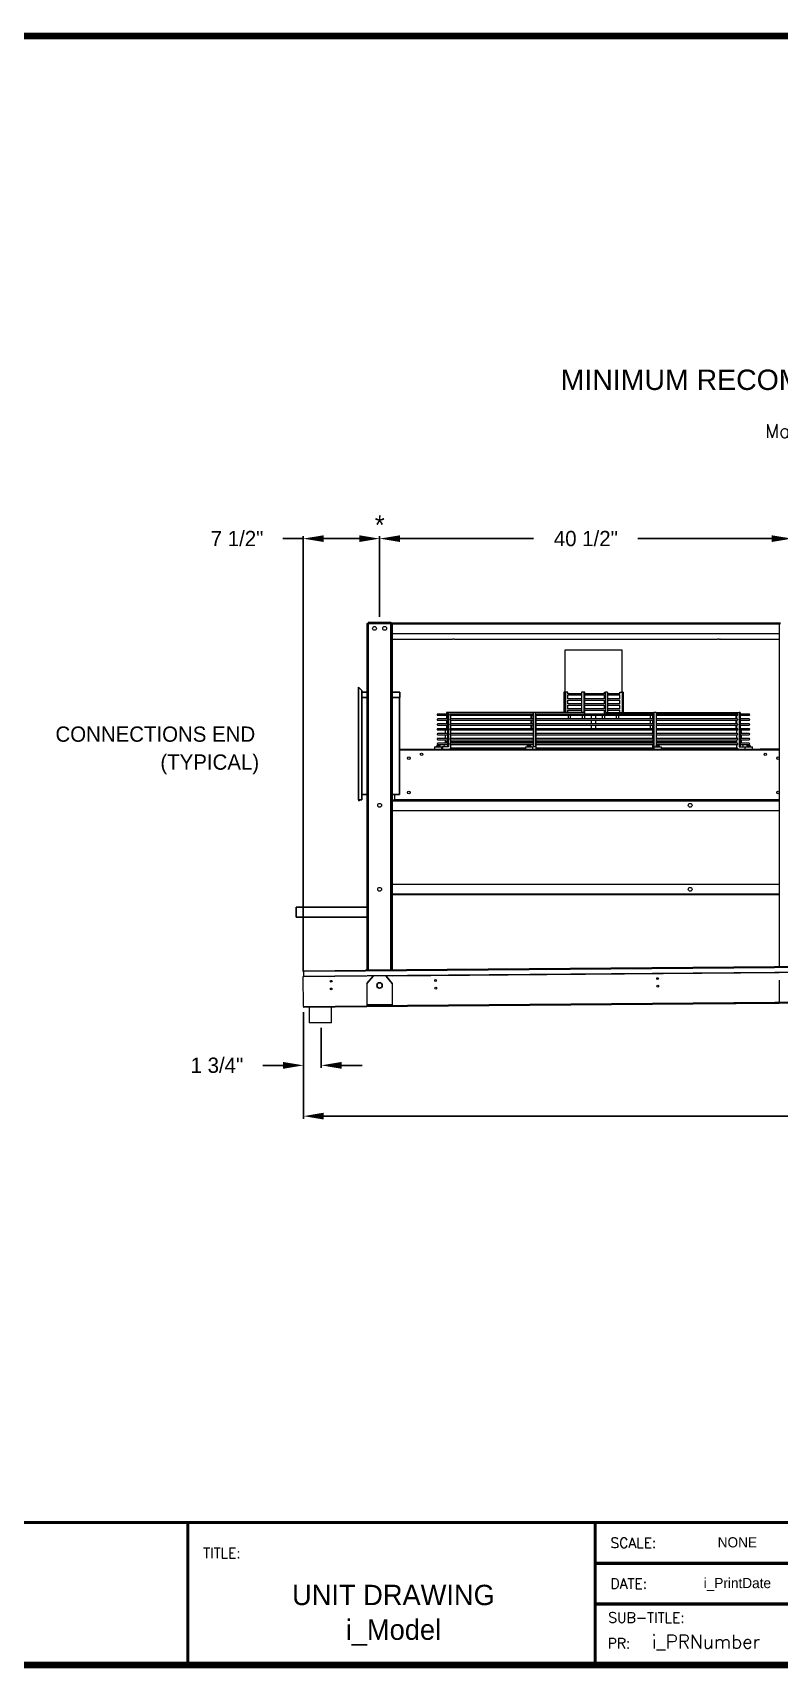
# Model space of a CAD drawing. Extents: x 6 to 271, y -23 to 146.
# Drawn here: x 99.8 to 173.1, y -18.6 to 142.1 of the extents above; entities that cross this region are included whole.
import ezdxf
from ezdxf.enums import TextEntityAlignment as Align

# ---------------------------------------------------------------- set-up
doc = ezdxf.new("R2010")
doc.units = 0
doc.header["$MEASUREMENT"] = 0
doc.layers.get('0').update_dxf_attribs({"linetype": 'CONTINUOUS'})
doc.layers.get('Defpoints').update_dxf_attribs({"linetype": 'CONTINUOUS'})
doc.styles.add('dimentions', font='ARIAL.TTF')
doc.styles.add('SIMPLEX', font='SIMPLEX')
doc.dimstyles.get("Standard").update_dxf_attribs({"dimtxt": 1.5, "dimasz": 2, "dimexe": 0.25, "dimexo": 0.5, "dimgap": 0.75, "dimtad": 0, "dimtih": 1, "dimtoh": 1, "dimdec": 4, "dimzin": 0, "dimdsep": 46, "dimlunit": 5, "dimtxsty": 'STANDARD', "dimcen": 0.125, "dimclrd": 1, "dimclre": 1, "dimclrt": 1, "dimadec": 0, "dimazin": 0, "dimtfac": 1, "dimtdec": 4, "dimtofl": 0, "dimtmove": 0, "dimatfit": 3, "dimfxl": 1, "dimfrac": 2, "dimtolj": 1, "dimtzin": 0, "dimarcsym": 0})

# ---------------------------------------------------------------- blocks, each defined once
blk = doc.blocks.new('*D31')
at = {"color": 7, "lineweight": -2}
for p, q in [((261.36, 46.99), (261.36, 35.41)), ((126.36, 45.88), (126.36, 35.41)), ((128.36, 35.66), (190.86, 35.66)), ((259.36, 35.66), (196.86, 35.66))]:
    blk.add_line(p, q, dxfattribs=at)
at = {"color": 7}
for points in [[(128.36, 36), (128.36, 35.33), (126.36, 35.66)], [(259.36, 36), (259.36, 35.33), (261.36, 35.66)]]:
    blk.add_solid(points, dxfattribs=at)
at = {"layer": 'Defpoints', "color": 0}
for p in [(261.36, 47.49), (126.36, 46.38), (261.36, 35.66)]:
    blk.add_point(p, dxfattribs=at)
at = {"color": 7, "insert": (193.86, 35.66), "char_height": 1.5, "attachment_point": 5}
blk.add_mtext('\\A1;135"', dxfattribs=at)
blk = doc.blocks.new('*D32')
at = {"color": 7, "lineweight": -2}
for p, q in [((133.84, 84.69), (133.84, 92.63)), ((135.84, 92.38), (148.96, 92.38)), ((172.34, 92.38), (159.21, 92.38)), ((174.34, 84.69), (174.34, 92.63))]:
    blk.add_line(p, q, dxfattribs=at)
at = {"color": 7}
for points in [[(135.84, 92.71), (135.84, 92.05), (133.84, 92.38)], [(172.34, 92.71), (172.34, 92.05), (174.34, 92.38)]]:
    blk.add_solid(points, dxfattribs=at)
at = {"layer": 'Defpoints', "color": 0}
for p in [(174.34, 92.38), (133.84, 84.19), (174.34, 84.19)]:
    blk.add_point(p, dxfattribs=at)
at = {"color": 7, "insert": (154.09, 92.38), "char_height": 1.5, "attachment_point": 5}
blk.add_mtext('\\A1;40 1/2"', dxfattribs=at)
blk = doc.blocks.new('*D35')
at = {"color": 7, "lineweight": -2}
for p, q in [((126.34, 92.38), (124.34, 92.38)), ((126.34, 49.88), (126.34, 92.63)), ((131.84, 92.38), (128.34, 92.38)), ((133.84, 84.69), (133.84, 92.63))]:
    blk.add_line(p, q, dxfattribs=at)
at = {"color": 7}
for points in [[(128.34, 92.71), (128.34, 92.05), (126.34, 92.38)], [(131.84, 92.71), (131.84, 92.05), (133.84, 92.38)]]:
    blk.add_solid(points, dxfattribs=at)
at = {"layer": 'Defpoints', "color": 0}
for p in [(126.34, 92.38), (133.84, 84.19), (126.34, 49.38)]:
    blk.add_point(p, dxfattribs=at)
at = {"color": 7, "insert": (119.84, 92.38), "char_height": 1.5, "attachment_point": 5}
blk.add_mtext('\\A1;7 1/2"', dxfattribs=at)
blk = doc.blocks.new('*D36')
at = {"color": 7, "lineweight": -2}
for p, q in [((126.36, 45.88), (126.36, 40.4)), ((128.11, 44.33), (128.11, 40.4)), ((124.36, 40.65), (122.36, 40.65)), ((130.11, 40.65), (132.11, 40.65))]:
    blk.add_line(p, q, dxfattribs=at)
at = {"color": 7}
for points in [[(124.36, 40.98), (124.36, 40.31), (126.36, 40.65)], [(130.11, 40.98), (130.11, 40.31), (128.11, 40.65)]]:
    blk.add_solid(points, dxfattribs=at)
at = {"layer": 'Defpoints', "color": 0}
for p in [(126.36, 46.38), (128.11, 44.83), (126.36, 40.65)]:
    blk.add_point(p, dxfattribs=at)
at = {"color": 7, "insert": (117.86, 40.65), "char_height": 1.5, "attachment_point": 5}
blk.add_mtext('\\A1;1 3/4"', dxfattribs=at)

msp = doc.modelspace()

# ---------------------------------------------------------------- linework, layer by layer
at = {"color": 0, "linetype": 'Continuous', "lineweight": 15}
for p, q in [((132.58524, 84.05518), (132.71974, 84.05518)), ((132.58524, 84.05518), (132.58524, 49.98699)), ((132.71974, 84.05518), (132.71974, 49.9881)), ((132.72074, 84.05518), (132.71974, 84.05518)), ((132.72074, 84.19068), (132.72074, 84.05618)), ((132.72074, 84.19068), (134.94974, 84.19068)), ((132.72074, 84.05618), (134.94974, 84.05618)), ((132.72074, 84.05518), (132.72074, 84.05618)), ((132.72074, 84.05518), (134.94974, 84.05518)), ((132.72074, 49.98811), (132.72074, 84.05518)), ((134.94974, 84.19068), (134.94974, 84.05618)), ((134.94974, 84.05518), (134.94974, 84.05618)), ((134.95074, 84.05518), (134.94974, 84.05518)), ((134.94974, 50.00653), (134.94974, 84.05518)), ((134.95074, 84.05518), (134.95074, 50.00654)), ((135.08524, 84.05518), (134.95074, 84.05518)), ((135.08524, 84.05518), (135.08524, 50.00765)), ((135.08524, 84.00218), (173.08524, 84.00218)), ((173.08524, 84.05518), (173.08524, 50.32171)), ((173.08524, 84.05518), (173.21974, 84.05518)), ((135.08524, 83.07089), (173.08524, 83.07089)), ((135.08524, 82.50859), (140.89775, 82.50859)), ((141.27274, 82.50859), (166.89774, 82.50859)), ((167.27274, 82.50859), (173.08524, 82.50859)), ((155.91154, 81.43418), (152.02274, 81.43418)), ((157.64774, 81.43418), (155.91154, 81.43418)), ((151.91803, 77.29818), (151.91803, 75.30318)), ((152.01141, 77.29818), (151.91803, 77.29818)), ((152.10478, 77.29818), (152.01141, 77.29818)), ((152.01141, 77.29818), (152.01141, 75.30318)), ((152.10478, 77.29818), (152.10478, 75.30318)), ((152.33021, 77.29818), (152.10478, 77.29818)), ((152.33021, 77.14736), (152.33021, 77.29818)), ((153.66557, 77.1483), (152.33021, 77.1483)), ((153.891, 77.29818), (153.66557, 77.29818)), ((153.66557, 77.29818), (153.66557, 75.30318)), ((153.891, 77.29818), (153.891, 75.30318)), ((153.98437, 77.29818), (153.891, 77.29818)), ((153.98437, 77.14736), (153.98437, 77.29818)), ((155.91154, 77.1483), (153.98437, 77.1483)), ((155.91154, 77.1483), (155.91154, 77.29818)), ((155.91154, 77.29818), (156.00492, 77.29818)), ((156.00492, 77.29818), (156.00492, 75.30318)), ((156.23034, 77.29818), (156.00492, 77.29818)), ((156.23034, 77.29818), (156.23034, 75.30318)), ((157.43365, 77.1483), (156.23034, 77.1483)), ((157.43365, 77.1483), (157.43365, 77.29818)), ((157.43365, 77.29818), (157.65908, 77.29818)), ((157.65908, 77.29818), (157.65908, 75.30318)), ((157.75246, 77.29818), (157.65908, 77.29818)), ((157.75246, 77.29818), (157.75246, 75.30318)), ((152.33021, 76.64736), (152.33021, 77.02924)), ((152.33021, 77.0283), (153.66557, 77.0283)), ((153.66557, 76.6483), (152.33021, 76.6483)), ((152.33021, 76.14736), (152.33021, 76.52924)), ((152.33021, 76.5283), (153.66557, 76.5283)), ((153.66557, 76.1483), (152.33021, 76.1483)), ((152.33021, 75.64736), (152.33021, 76.02924)), ((152.33021, 76.0283), (153.66557, 76.0283)), ((153.66557, 75.6483), (152.33021, 75.6483)), ((152.33021, 75.30318), (152.33021, 75.52924)), ((152.33021, 75.5283), (153.66557, 75.5283)), ((153.98437, 76.64736), (153.98437, 77.02924)), ((153.98437, 77.0283), (155.91154, 77.0283)), ((155.91154, 76.6483), (153.98437, 76.6483)), ((153.98437, 76.14736), (153.98437, 76.52924)), ((153.98437, 76.5283), (155.91154, 76.5283)), ((155.91154, 76.1483), (153.98437, 76.1483)), ((153.98437, 75.64736), (153.98437, 76.02924)), ((153.98437, 76.0283), (155.91154, 76.0283)), ((155.91154, 75.6483), (153.98437, 75.6483)), ((153.98437, 75.1483), (153.98437, 75.52924)), ((153.98437, 75.5283), (155.91154, 75.5283)), ((155.91154, 76.6483), (155.91154, 77.0283)), ((155.91154, 76.1483), (155.91154, 76.5283)), ((155.91154, 75.6483), (155.91154, 76.0283)), ((155.91154, 75.1483), (155.91154, 75.5283)), ((156.23034, 77.0283), (157.43365, 77.0283)), ((157.43365, 76.6483), (156.23034, 76.6483)), ((156.23034, 76.5283), (157.43365, 76.5283)), ((157.43365, 76.1483), (156.23034, 76.1483)), ((156.23034, 76.0283), (157.43365, 76.0283)), ((157.43365, 75.6483), (156.23034, 75.6483)), ((156.23034, 75.5283), (157.43365, 75.5283)), ((157.43365, 76.6483), (157.43365, 77.0283)), ((157.43365, 76.1483), (157.43365, 76.5283)), ((157.43365, 75.6483), (157.43365, 76.0283)), ((157.43365, 75.30318), (157.43365, 75.5283)), ((140.51511, 75.1483), (139.54513, 75.1483)), ((139.54513, 75.0283), (140.51511, 75.0283)), ((140.51511, 74.66963), (139.54513, 74.66963)), ((139.54513, 74.54963), (140.51511, 74.54963)), ((140.51511, 74.19097), (139.54513, 74.19097)), ((139.54513, 74.07097), (140.51511, 74.07097)), ((140.42173, 75.30318), (140.42173, 75.1483)), ((140.51511, 75.30318), (140.42173, 75.30318)), ((140.42173, 75.0283), (140.42173, 74.66963)), ((140.42173, 74.54963), (140.42173, 74.19097)), ((140.42173, 74.07097), (140.42173, 73.7123)), ((140.60849, 75.30318), (140.51511, 75.30318)), ((140.51511, 75.30318), (140.51511, 71.92218)), ((140.60849, 75.30318), (140.60849, 71.92218)), ((148.90365, 75.30318), (140.60849, 75.30318)), ((140.8042, 75.0283), (148.90365, 75.0283)), ((140.8042, 74.54963), (148.90365, 74.54963)), ((140.8042, 74.07097), (148.90365, 74.07097)), ((148.90365, 75.1483), (140.80424, 75.1483)), ((148.90365, 74.66963), (140.80424, 74.66963)), ((148.90365, 74.19097), (140.80424, 74.19097)), ((140.83391, 74.66963), (140.83391, 75.0283)), ((140.83391, 74.19097), (140.83391, 74.54963)), ((140.83391, 73.7123), (140.83391, 74.07097)), ((148.67822, 75.0283), (148.67822, 74.66963)), ((148.67822, 74.54963), (148.67822, 74.19097)), ((148.67822, 74.07097), (148.67822, 73.7123)), ((148.7716, 74.66963), (148.7716, 75.0283)), ((148.7716, 74.19097), (148.7716, 74.54963)), ((148.7716, 73.7123), (148.7716, 74.07097)), ((149.12908, 75.30318), (148.90365, 75.30318)), ((148.90365, 75.30318), (148.90365, 71.92218)), ((149.12908, 75.30318), (149.12908, 71.92218)), ((153.891, 75.30318), (149.12908, 75.30318)), ((149.21014, 75.0283), (160.68652, 75.0283)), ((149.21014, 74.54963), (160.68652, 74.54963)), ((149.21014, 74.07097), (160.68652, 74.07097)), ((160.68652, 75.1483), (149.21022, 75.1483)), ((160.68652, 74.66963), (149.21022, 74.66963)), ((160.68652, 74.19097), (149.21022, 74.19097)), ((149.22245, 74.66963), (149.22245, 75.0283)), ((149.22245, 74.19097), (149.22245, 74.54963)), ((149.22245, 73.7123), (149.22245, 74.07097)), ((156.00492, 75.30318), (160.76684, 75.30318)), ((160.44804, 74.66963), (160.44804, 75.0283)), ((160.44804, 74.19097), (160.44804, 74.54963)), ((160.44804, 73.7123), (160.44804, 74.07097)), ((160.67346, 74.66963), (160.67346, 75.0283)), ((160.67346, 74.19097), (160.67346, 74.54963)), ((160.67346, 73.7123), (160.67346, 74.07097)), ((160.76684, 75.30318), (160.76684, 71.92218)), ((160.99226, 75.30318), (160.76684, 75.30318)), ((160.99226, 75.30318), (160.99226, 72.03028)), ((160.99226, 75.30318), (169.15538, 75.30318)), ((168.96147, 75.1483), (160.99226, 75.1483)), ((160.99226, 75.0283), (168.96147, 75.0283)), ((168.96147, 74.66963), (160.99226, 74.66963)), ((160.99226, 74.54963), (168.96147, 74.54963)), ((168.96147, 74.19097), (160.99226, 74.19097)), ((160.99226, 74.07097), (168.96147, 74.07097)), ((168.83658, 74.66963), (168.83658, 75.0283)), ((168.83658, 74.19097), (168.83658, 74.54963)), ((168.83658, 73.7123), (168.83658, 74.07097)), ((168.92995, 74.66963), (168.92995, 75.0283)), ((168.92995, 74.19097), (168.92995, 74.54963)), ((168.92995, 73.7123), (168.92995, 74.07097)), ((169.15538, 75.30318), (169.15538, 71.92218)), ((169.24875, 75.30318), (169.15538, 75.30318)), ((169.24875, 75.30318), (169.24875, 71.92218)), ((170.12536, 75.1483), (169.24875, 75.1483)), ((169.24875, 75.0283), (170.12536, 75.0283)), ((170.12536, 74.66963), (169.24875, 74.66963)), ((169.24875, 74.54963), (170.12536, 74.54963)), ((170.12536, 74.19097), (169.24875, 74.19097)), ((169.24875, 74.07097), (170.12536, 74.07097)), ((140.51511, 73.7123), (139.54513, 73.7123)), ((139.54513, 73.5923), (140.51511, 73.5923)), ((140.51511, 73.23364), (139.54513, 73.23364)), ((139.54513, 73.11364), (140.51511, 73.11364)), ((140.51511, 72.75497), (139.54513, 72.75497)), ((139.54513, 72.63497), (140.51511, 72.63497)), ((140.51511, 72.42818), (140.28744, 72.42818)), ((140.8042, 73.5923), (148.90365, 73.5923)), ((140.8042, 73.11364), (148.90365, 73.11364)), ((140.8042, 72.63497), (148.90365, 72.63497)), ((148.90365, 73.7123), (140.80424, 73.7123)), ((148.90365, 73.23364), (140.80424, 73.23364)), ((148.90365, 72.75497), (140.80424, 72.75497)), ((140.83391, 73.23364), (140.83391, 73.5923)), ((140.83391, 72.75497), (140.83391, 73.11364)), ((140.83391, 72.27631), (140.83391, 72.63497)), ((148.90365, 72.42818), (140.83391, 72.42818)), ((149.21014, 73.5923), (160.68652, 73.5923)), ((149.21014, 73.11364), (160.68652, 73.11364)), ((149.21014, 72.63497), (160.68652, 72.63497)), ((160.68652, 73.7123), (149.21022, 73.7123)), ((160.68652, 73.23364), (149.21022, 73.23364)), ((160.68652, 72.75497), (149.21022, 72.75497)), ((149.22245, 73.23364), (149.22245, 73.5923)), ((149.22245, 72.75497), (149.22245, 73.11364)), ((149.22245, 72.27631), (149.22245, 72.63497)), ((160.67346, 72.42818), (149.22245, 72.42818)), ((160.67346, 73.23364), (160.67346, 73.5923)), ((160.67346, 72.75497), (160.67346, 73.11364)), ((160.67346, 72.27631), (160.67346, 72.63497)), ((168.96147, 73.7123), (160.99226, 73.7123)), ((160.99226, 73.5923), (168.96147, 73.5923)), ((168.96147, 73.23364), (160.99226, 73.23364)), ((160.99226, 73.11364), (168.96147, 73.11364)), ((168.96147, 72.75497), (160.99226, 72.75497)), ((160.99226, 72.63497), (168.96147, 72.63497)), ((168.92995, 72.42818), (160.99226, 72.42818)), ((168.92995, 73.23364), (168.92995, 73.5923)), ((168.92995, 72.75497), (168.92995, 73.11364)), ((168.92995, 72.27631), (168.92995, 72.63497)), ((170.12536, 73.7123), (169.24875, 73.7123)), ((169.24875, 73.5923), (170.12536, 73.5923)), ((170.12536, 73.23364), (169.24875, 73.23364)), ((169.24875, 73.11364), (170.12536, 73.11364)), ((170.12536, 72.75497), (169.24875, 72.75497)), ((169.24875, 72.63497), (170.12536, 72.63497)), ((169.38304, 72.42818), (169.24875, 72.42818)), ((135.80538, 71.69068), (138.46024, 71.69068)), ((135.80538, 71.63968), (173.08524, 71.63968)), ((138.46024, 71.69068), (171.21024, 71.69068)), ((139.22223, 71.92218), (139.25032, 71.92218)), ((139.25032, 71.92218), (139.96023, 71.92218)), ((139.38913, 71.92318), (139.37248, 71.92318)), ((139.80998, 71.92318), (139.38913, 71.92318)), ((139.49648, 72.04718), (139.49663, 72.04718)), ((139.49936, 72.04718), (139.49663, 72.04718)), ((139.49936, 72.04718), (139.50987, 72.04718)), ((139.52055, 72.04718), (139.50987, 72.04718)), ((139.52055, 72.04718), (139.59659, 72.04718)), ((140.51511, 72.27631), (139.54513, 72.27631)), ((139.54513, 72.1563), (140.51511, 72.1563)), ((139.60815, 72.04718), (139.59659, 72.04718)), ((139.61443, 72.04718), (139.60815, 72.04718)), ((139.61443, 72.04718), (139.63979, 72.04718)), ((139.65433, 72.04718), (139.63979, 72.04718)), ((139.65433, 72.04718), (139.68598, 72.04718)), ((140.02552, 71.92218), (139.96023, 71.92218)), ((140.02552, 71.92218), (140.02552, 71.69068)), ((140.60849, 71.92218), (140.02552, 71.92218)), ((140.8042, 72.1563), (148.90365, 72.1563)), ((148.90365, 72.27631), (140.80424, 72.27631)), ((148.15197, 71.79764), (140.80424, 71.79764)), ((140.83391, 71.79764), (140.83391, 72.1563)), ((148.15197, 71.92218), (148.18005, 71.92218)), ((148.18005, 71.92218), (148.88997, 71.92218)), ((148.43725, 71.92318), (148.30222, 71.92318)), ((148.42622, 72.04718), (148.45787, 72.04718)), ((148.73972, 71.92318), (148.43725, 71.92318)), ((148.47241, 72.04718), (148.45787, 72.04718)), ((148.47241, 72.04718), (148.49777, 72.04718)), ((148.50405, 72.04718), (148.49777, 72.04718)), ((148.51561, 72.04718), (148.50405, 72.04718)), ((148.51561, 72.04718), (148.59165, 72.04718)), ((148.60233, 72.04718), (148.59165, 72.04718)), ((148.60233, 72.04718), (148.61284, 72.04718)), ((148.61557, 72.04718), (148.61284, 72.04718)), ((148.61557, 72.04718), (148.61572, 72.04718)), ((149.12908, 71.92218), (148.88997, 71.92218)), ((149.21014, 72.1563), (160.68652, 72.1563)), ((160.68652, 72.27631), (149.21022, 72.27631)), ((160.68652, 71.79764), (149.21022, 71.79764)), ((149.22245, 71.79764), (149.22245, 72.1563)), ((160.67346, 71.79764), (160.67346, 72.1563)), ((160.76684, 71.92218), (160.78052, 71.92218)), ((160.78052, 71.92218), (160.80861, 71.92218)), ((160.80861, 71.92218), (161.51852, 71.92218)), ((161.23323, 71.92318), (160.93077, 71.92318)), ((168.96147, 72.27631), (160.99226, 72.27631)), ((160.99226, 72.1563), (168.96147, 72.1563)), ((161.05477, 72.04718), (161.05492, 72.04718)), ((161.05765, 72.04718), (161.05492, 72.04718)), ((161.05765, 72.04718), (161.06816, 72.04718)), ((161.07884, 72.04718), (161.06816, 72.04718)), ((161.07884, 72.04718), (161.15488, 72.04718)), ((161.16643, 72.04718), (161.15488, 72.04718)), ((161.17271, 72.04718), (161.16643, 72.04718)), ((161.17271, 72.04718), (161.19808, 72.04718)), ((161.21262, 72.04718), (161.19808, 72.04718)), ((161.21262, 72.04718), (161.24427, 72.04718)), ((161.36827, 71.92318), (161.23323, 71.92318)), ((168.96147, 71.79764), (161.51852, 71.79764)), ((168.92995, 71.79764), (168.92995, 72.1563)), ((169.15538, 71.92218), (169.71026, 71.92218)), ((170.12536, 72.27631), (169.24875, 72.27631)), ((169.24875, 72.1563), (170.12536, 72.1563)), ((169.71026, 71.92218), (169.73835, 71.92218)), ((169.73835, 71.92218), (170.44826, 71.92218)), ((170.28136, 71.92318), (169.86051, 71.92318)), ((169.98451, 72.04718), (170.01615, 72.04718)), ((170.03069, 72.04718), (170.01615, 72.04718)), ((170.03069, 72.04718), (170.05606, 72.04718)), ((170.06234, 72.04718), (170.05606, 72.04718)), ((170.0739, 72.04718), (170.06234, 72.04718)), ((170.0739, 72.04718), (170.14994, 72.04718)), ((170.16062, 72.04718), (170.14994, 72.04718)), ((170.16062, 72.04718), (170.17112, 72.04718)), ((170.17385, 72.04718), (170.17112, 72.04718)), ((170.17385, 72.04718), (170.17401, 72.04718)), ((170.29801, 71.92318), (170.28136, 71.92318)), ((173.08524, 71.69068), (171.21024, 71.69068)), ((135.08524, 66.62718), (173.08524, 66.62718)), ((173.08524, 66.74168), (135.33524, 66.74168)), ((135.33524, 66.74068), (173.08524, 66.74068)), ((135.33524, 66.69068), (173.08524, 66.69068)), ((135.08524, 65.69068), (173.08524, 65.69068)), ((135.08524, 58.44068), (173.08524, 58.44068)), ((135.08524, 57.50418), (173.08524, 57.50418)), ((135.08524, 57.44068), (173.08524, 57.44068)), ((126.3934, 49.93581), (132.45569, 49.98592)), ((126.3934, 49.93581), (126.39376, 49.89162)), ((126.39376, 49.89162), (132.45606, 49.94172)), ((126.39799, 49.37991), (126.39376, 49.89162)), ((135.2056, 50.00864), (172.95431, 50.32063)), ((135.20596, 49.96445), (172.95467, 50.27643)), ((126.3355, 49.37868), (132.58524, 49.43034)), ((126.35987, 46.42978), (126.3355, 49.37868)), ((132.46029, 49.43001), (126.39799, 49.37991)), ((132.58524, 48.67422), (132.58524, 46.46056)), ((135.08524, 49.451), (173.08524, 49.76506)), ((135.08524, 48.67422), (135.08524, 46.50155)), ((172.9589, 49.76472), (135.21019, 49.45274)), ((173.08524, 49.00894), (173.08524, 46.79528)), ((135.08524, 46.5019), (173.08524, 46.81596)), ((135.08524, 46.4509), (173.08524, 46.76496)), ((126.35987, 46.42978), (132.58524, 46.48124)), ((126.35987, 46.42978), (126.3603, 46.37879)), ((126.3603, 46.37879), (126.41129, 46.37921)), ((126.41129, 46.37921), (132.58524, 46.43023))]:
    msp.add_line(p, q, dxfattribs=at)
at = {"color": 7, "ltscale": 7}
for p, q in [((131.77413, 77.80318), (131.77413, 66.74068)), ((131.77413, 77.80318), (132.10559, 77.47173)), ((132.10559, 77.47173), (132.10559, 66.74068)), ((132.58524, 77.28798), (132.10559, 77.28798)), ((135.83663, 77.28798), (135.08524, 77.28798)), ((135.83663, 77.28798), (135.83663, 76.78798)), ((132.10559, 76.78798), (132.58524, 76.78798)), ((135.08524, 76.78798), (135.83663, 76.78798)), ((135.80538, 76.78798), (135.80538, 67.25673)), ((131.77413, 66.74068), (132.10559, 66.74068)), ((131.80538, 66.74068), (131.80538, 66.63173)), ((131.80538, 66.63173), (131.83663, 66.63173)), ((131.83663, 66.74068), (131.83663, 66.63173)), ((132.58524, 67.25673), (132.10559, 67.25673)), ((135.80538, 67.25673), (135.08524, 67.25673))]:
    msp.add_line(p, q, dxfattribs=at)
at = {"color": 7, "linetype": 'Continuous', "lineweight": 15}
for p, q in [((135.08524, 66.74068), (135.33424, 66.74068)), ((135.08524, 66.69068), (135.33524, 66.69068)), ((135.33424, 66.74068), (135.33424, 66.69068)), ((135.33524, 66.74168), (135.33524, 67.25673)), ((135.33524, 66.74168), (135.33524, 66.74068)), ((135.33524, 66.69068), (135.33524, 66.74068))]:
    msp.add_line(p, q, dxfattribs=at)
at = {"color": 7}
for p, q in [((125.64806, 56.17861), (132.58524, 56.17861)), ((125.64806, 56.17861), (125.64806, 55.19918)), ((125.64806, 55.19918), (132.58524, 55.19918))]:
    msp.add_line(p, q, dxfattribs=at)
at = {"color": 0}
for p, q in [((256.20146, 51.00864), (132.45569, 49.98592)), ((132.45569, 49.98592), (132.45606, 49.94172)), ((132.45606, 49.94172), (256.20183, 50.96445)), ((256.08524, 50.45103), (132.58524, 49.43034)), ((133.19579, 49.41996), (132.58524, 48.67422)), ((134.4747, 49.41996), (135.08524, 48.67422)), ((132.58524, 46.48124), (256.08524, 47.50193)), ((256.08566, 47.45093), (132.58524, 46.43023)), ((135.08524, 46.62655), (132.58524, 46.58556)), ((132.58524, 46.46056), (132.58524, 46.40955)), ((115.00735, -18.24898), (115.00735, -4.24912)), ((155.00695, -4.24912), (235.00615, -4.24912)), ((155.00695, -18.24898), (155.00695, -4.24912)), ((179.00671, -8.24908), (155.00695, -8.24908)), ((235.00615, -12.24904), (155.00695, -12.24904))]:
    msp.add_line(p, q, dxfattribs=at)
for points, const_width in [([(11.00839, -18.24898), (267.00583, -18.24898), (267.00583, 141.74942), (11.00839, 141.74942), (11.00839, -18.24898)], 0.63999), ([(267.00583, -4.24912), (75.00775, -4.24912), (75.00775, -18.24898)], 0.32), ([(115.00735, -4.24912), (115.00735, -18.24898)], 0.32), ([(155.00695, -4.24912), (155.00695, -18.24898)], 0.32), ([(179.00671, -8.24908), (155.00695, -8.24908)], 0.32), ([(235.00615, -12.24904), (155.00695, -12.24904)], 0.32)]:
    msp.add_lwpolyline(points, dxfattribs=dict(at, const_width=const_width))
at = {"color": 0, "linetype": 'Continuous', "lineweight": 15, "flags": 128}
for points in [[(140.89775, 82.50859), (140.90534, 82.51275), (140.92751, 82.51657), (140.96246, 82.51975), (141.00735, 82.52202), (141.05856, 82.5232), (141.11193, 82.5232), (141.16313, 82.52202), (141.20803, 82.51975), (141.24298, 82.51657), (141.26515, 82.51275), (141.27274, 82.50859)], [(141.27274, 82.50859), (141.2651, 82.51275), (141.26003, 82.51392)], [(166.89774, 82.50859), (166.90534, 82.51275), (166.92751, 82.51657), (166.96246, 82.51975), (167.00735, 82.52202), (167.05856, 82.5232), (167.11193, 82.5232), (167.16313, 82.52202), (167.20803, 82.51975), (167.24298, 82.51657), (167.26515, 82.51275), (167.27274, 82.50859)], [(167.27274, 82.50859), (167.2651, 82.51275), (167.26003, 82.51392)], [(160.68652, 75.1483), (160.68657, 75.1483), (160.69585, 75.14312), (160.70353, 75.12859), (160.70831, 75.10719), (160.70937, 75.08257), (160.70654, 75.05892), (160.70029, 75.04029), (160.69169, 75.02984), (160.68652, 75.0283)], [(160.68652, 74.66963), (160.69077, 74.66859), (160.69914, 74.65976), (160.70555, 74.64318), (160.70903, 74.62142), (160.70903, 74.59784), (160.70555, 74.57609), (160.69914, 74.55951), (160.69077, 74.55067), (160.68652, 74.54963)], [(160.68652, 74.19097), (160.69077, 74.18993), (160.69914, 74.18109), (160.70555, 74.16452), (160.70903, 74.14276), (160.70903, 74.11918), (160.70555, 74.09742), (160.69914, 74.08084), (160.69077, 74.07201), (160.68652, 74.07097)], [(140.28744, 72.42818), (140.27981, 72.32145), (140.27191, 72.27631)], [(160.68652, 73.7123), (160.69077, 73.71126), (160.69914, 73.70243), (160.70555, 73.68585), (160.70903, 73.66409), (160.70903, 73.64051), (160.70555, 73.61875), (160.69914, 73.60218), (160.69077, 73.59334), (160.68652, 73.5923)], [(160.68652, 73.23364), (160.69077, 73.2326), (160.69914, 73.22376), (160.70555, 73.20719), (160.70903, 73.18543), (160.70903, 73.16185), (160.70555, 73.14009), (160.69914, 73.12351), (160.69077, 73.11467), (160.68652, 73.11364)], [(160.68652, 72.75497), (160.69077, 72.75393), (160.69914, 72.7451), (160.70555, 72.72852), (160.70903, 72.70676), (160.70903, 72.68318), (160.70555, 72.66142), (160.69914, 72.64484), (160.69077, 72.63601), (160.68652, 72.63497)], [(169.39858, 72.27631), (169.39068, 72.32145), (169.38304, 72.42818)], [(160.68652, 72.27631), (160.69077, 72.27527), (160.69914, 72.26643), (160.70555, 72.24985), (160.70903, 72.22809), (160.70903, 72.20452), (160.70555, 72.18276), (160.69914, 72.16618), (160.69077, 72.15734), (160.68652, 72.1563)], [(160.68652, 71.79764), (160.69103, 71.79647), (160.69947, 71.78719), (160.70584, 71.77004), (160.70915, 71.74774), (160.70886, 71.72384), (160.70502, 71.70213), (160.70081, 71.69068)], [(128.29172, 44.8322), (128.16897, 44.83118), (128.04441, 44.83015), (127.91965, 44.82912), (127.79632, 44.8281), (127.67603, 44.82711), (127.56034, 44.82615), (127.45078, 44.82524), (127.34875, 44.8244), (127.2556, 44.82363), (127.17253, 44.82294), (127.10064, 44.82235), (127.04085, 44.82186), (126.99395, 44.82147), (126.96055, 44.82119), (126.94109, 44.82103), (126.93569, 44.82099)], [(129.12311, 44.83907), (129.12028, 44.83904), (129.10421, 44.83891), (129.07412, 44.83866), (129.03042, 44.8383), (128.97366, 44.83783), (128.9046, 44.83726), (128.82412, 44.8366), (128.73329, 44.83584), (128.63328, 44.83502), (128.52539, 44.83413), (128.41104, 44.83318), (128.29172, 44.8322)]]:
    msp.add_lwpolyline(points, dxfattribs=at)
at = {"color": 0, "linetype": 'Continuous', "lineweight": 15}
for centre, radius in [((133.33524, 83.56568), 0.1875), ((134.33524, 83.56568), 0.1875), ((136.71024, 70.81568), 0.125), ((137.96024, 71.19068), 0.125), ((171.71024, 71.19068), 0.125), ((172.96024, 70.81568), 0.125), ((136.71024, 67.44068), 0.125), ((172.96024, 67.44068), 0.125), ((164.33524, 66.19068), 0.1875), ((133.83524, 57.94068), 0.1875), ((164.33524, 57.94068), 0.1875), ((129.08954, 48.90143), 0.09375), ((129.09574, 48.15145), 0.09375), ((139.33919, 48.98614), 0.09375), ((139.34539, 48.23616), 0.09375), ((161.13844, 49.1663), 0.09375), ((161.14464, 48.41633), 0.09375)]:
    msp.add_circle(centre, radius, dxfattribs=at)
at = {"color": 7, "linetype": 'Continuous', "lineweight": 15}
msp.add_circle((133.83524, 66.19068), 0.1875, dxfattribs=at)
at = {"color": 0}
msp.add_circle((133.83524, 48.49854), 0.26853, dxfattribs=at)
at = {"color": 0, "linetype": 'Continuous', "lineweight": 15}
for centre, radius, start, end in [((152.02274, 77.0883), 0.06, 100.8922831, 259.1077169), ((152.02274, 76.5883), 0.06, 100.8922831, 259.1077169), ((152.02274, 76.0883), 0.06, 100.8922831, 259.1077169), ((152.02274, 75.5883), 0.06, 100.8922831, 259.1077169), ((139.54513, 75.0883), 0.06, 90, 270), ((139.54513, 74.60963), 0.06, 90, 270), ((139.54513, 74.13097), 0.06, 90, 270), ((168.9583, 75.0883), 0.06008, 273.0275602, 86.9724398), ((168.95817, 74.60963), 0.06009, 273.1439759, 86.8560241), ((168.95817, 74.13097), 0.06009, 273.1445885, 86.8554115), ((170.12536, 75.0883), 0.06, 270, 90), ((170.12536, 74.60963), 0.06, 270, 90), ((170.12536, 74.13097), 0.06, 270, 90), ((139.54513, 73.6523), 0.06, 90, 270), ((139.54513, 73.17364), 0.06, 90, 270), ((139.54513, 72.69497), 0.06, 90, 270), ((168.95817, 73.6523), 0.06009, 273.1430274, 86.8569726), ((168.95817, 73.17364), 0.06009, 273.1445885, 86.8554115), ((168.95817, 72.69497), 0.06009, 273.1430274, 86.8569726), ((170.12536, 73.6523), 0.06, 270, 90), ((170.12536, 73.17364), 0.06, 270, 90), ((170.12536, 72.69497), 0.06, 270, 90), ((139.49648, 71.92318), 0.124, 90, 180), ((139.54513, 72.2163), 0.06, 90, 270), ((139.68598, 71.92318), 0.124, 0, 90), ((139.53744, 72.42818), 0.75, 317.5717297, 338.7458884), ((148.42622, 71.92318), 0.124, 90, 180), ((148.61572, 71.92318), 0.124, 0, 90), ((161.05477, 71.92318), 0.124, 90, 180), ((161.24427, 71.92318), 0.124, 0, 90), ((168.95817, 72.2163), 0.06009, 273.1445885, 86.8554115), ((168.95686, 71.73711), 0.06071, 310.1202956, 85.6447004), ((170.13304, 72.42818), 0.75, 201.2541116, 222.4282703), ((169.98451, 71.92318), 0.124, 90, 180), ((170.12536, 72.2163), 0.06, 270, 90), ((170.17401, 71.92318), 0.124, 0, 90), ((126.39093, 49.37951), 0.00707, 357.5116949, 3.248437)]:
    msp.add_arc(centre, radius, start, end, dxfattribs=at)
at = {"color": 7, "linetype": 'Continuous', "lineweight": 15}
msp.add_arc((135.33424, 66.74168), 0.001, 270, 360, dxfattribs=at)
at = {"color": 0, "linetype": 'Continuous', "lineweight": 15}
for points in [[(173.22074, 84.06568), (134.94974, 84.06568)], [(135.08524, 82.5084), (140.89775, 82.5084)], [(141.27274, 82.5084), (166.89774, 82.5084)], [(167.27274, 82.5084), (173.08524, 82.5084)], [(152.02274, 81.43418), (152.02274, 77.29818)], [(157.64774, 77.29818), (157.64774, 81.43418)], [(152.34511, 75.0283), (152.34511, 74.66963)], [(152.59511, 74.66963), (152.59511, 75.0283)], [(153.73057, 75.0283), (153.73057, 74.66963)], [(153.98058, 74.66963), (153.98058, 75.0283)], [(154.60874, 75.0283), (154.60874, 74.66963)], [(154.60874, 74.54963), (154.60874, 74.19097)], [(154.60874, 74.07097), (154.60874, 73.7123)], [(155.06174, 74.66963), (155.06174, 75.0283)], [(155.06174, 74.19097), (155.06174, 74.54963)], [(155.06174, 73.7123), (155.06174, 74.07097)], [(155.68991, 75.0283), (155.68991, 74.66963)], [(155.93991, 74.66963), (155.93991, 75.0283)], [(157.07538, 75.0283), (157.07538, 74.66963)], [(157.32538, 74.66963), (157.32538, 75.0283)], [(140.28744, 73.5923), (140.28744, 73.23364)], [(140.28744, 73.11364), (140.28744, 72.75497)], [(140.28744, 72.63497), (140.28744, 72.42818)], [(169.38304, 73.23364), (169.38304, 73.5923)], [(169.38304, 72.75497), (169.38304, 73.11364)], [(169.38304, 72.42818), (169.38304, 72.63497)], [(139.22223, 71.92218), (139.22223, 71.69068)], [(139.37248, 71.92318), (139.37248, 71.92218)], [(139.49663, 72.04718), (139.49266, 72.04712)], [(139.49266, 72.04712), (139.49936, 72.04718)], [(139.50987, 72.04718), (139.51658, 72.04712)], [(139.51658, 72.04712), (139.52055, 72.04718)], [(139.59659, 72.04718), (139.59824, 72.04712)], [(139.59824, 72.04712), (139.61443, 72.04718)], [(139.63979, 72.04718), (139.65598, 72.04712)], [(139.65598, 72.04712), (139.65433, 72.04718)], [(139.80998, 71.92218), (139.80998, 71.92318)], [(139.96023, 71.69068), (139.96023, 71.92218)], [(148.15197, 71.92218), (148.15197, 71.69068)], [(148.30222, 71.92318), (148.30222, 71.92218)], [(148.45787, 72.04718), (148.45622, 72.04712)], [(148.45622, 72.04712), (148.47241, 72.04718)], [(148.49777, 72.04718), (148.51396, 72.04712)], [(148.51396, 72.04712), (148.51561, 72.04718)], [(148.59165, 72.04718), (148.59562, 72.04712)], [(148.59562, 72.04712), (148.60233, 72.04718)], [(148.61284, 72.04718), (148.61954, 72.04712)], [(148.61954, 72.04712), (148.61557, 72.04718)], [(148.73972, 71.92218), (148.73972, 71.92318)], [(148.88997, 71.69068), (148.88997, 71.92218)], [(160.78052, 71.92218), (160.78052, 71.69068)], [(160.93077, 71.92318), (160.93077, 71.92218)], [(161.05492, 72.04718), (161.05095, 72.04712)], [(161.05095, 72.04712), (161.05765, 72.04718)], [(161.06816, 72.04718), (161.07487, 72.04712)], [(161.07487, 72.04712), (161.07884, 72.04718)], [(161.15488, 72.04718), (161.15652, 72.04712)], [(161.15652, 72.04712), (161.17271, 72.04718)], [(161.19808, 72.04718), (161.21427, 72.04712)], [(161.21427, 72.04712), (161.21262, 72.04718)], [(161.36827, 71.92218), (161.36827, 71.92318)], [(161.51852, 71.69068), (161.51852, 71.92218)], [(169.71026, 71.92218), (169.71026, 71.69068)], [(169.86051, 71.92318), (169.86051, 71.92218)], [(170.01615, 72.04718), (170.01451, 72.04712)], [(170.01451, 72.04712), (170.03069, 72.04718)], [(170.05606, 72.04718), (170.07225, 72.04712)], [(170.07225, 72.04712), (170.0739, 72.04718)], [(170.14994, 72.04718), (170.15391, 72.04712)], [(170.15391, 72.04712), (170.16062, 72.04718)], [(170.17112, 72.04718), (170.17783, 72.04712)], [(170.17783, 72.04712), (170.17385, 72.04718)], [(170.29801, 71.92218), (170.29801, 71.92318)], [(170.44826, 71.69068), (170.44826, 71.92218)], [(126.92278, 46.38343), (126.93569, 44.82099)], [(129.12311, 44.83907), (129.1102, 46.40151)]]:
    msp.add_open_spline(points, degree=1, dxfattribs=at)
for points, knots in [([(140.81037, 74.18985), (140.80845, 74.1903), (140.80043, 74.19216), (140.78583, 74.18851), (140.76922, 74.17907), (140.75649, 74.16373), (140.74916, 74.14482), (140.74803, 74.12431), (140.75323, 74.10459), (140.76417, 74.08775), (140.77961, 74.07611), (140.79513, 74.07045), (140.80473, 74.07157), (140.80812, 74.07197)], [0, 0, 0, 0, 0.031968964, 0.133391774, 0.234811922, 0.336237092, 0.437636251, 0.539027764, 0.640418695, 0.741812255, 0.843208644, 0.944630838, 1, 1, 1, 1]), ([(140.81054, 75.14734), (140.80562, 75.14777), (140.79446, 75.14874), (140.77767, 75.14217), (140.76266, 75.12979), (140.75231, 75.11253), (140.74783, 75.09259), (140.7497, 75.07215), (140.7577, 75.05358), (140.77097, 75.03873), (140.78788, 75.03019), (140.80113, 75.02696), (140.80764, 75.02857), (140.8081, 75.02868)], [0, 0, 0, 0, 0.079969442, 0.181368164, 0.282765639, 0.384152468, 0.485522819, 0.586881156, 0.688242703, 0.789598203, 0.890986525, 0.992363404, 1, 1, 1, 1]), ([(140.81054, 74.66867), (140.80562, 74.6691), (140.79446, 74.67007), (140.77767, 74.6635), (140.76266, 74.65113), (140.75232, 74.63386), (140.74783, 74.61393), (140.7497, 74.59348), (140.7577, 74.57492), (140.77097, 74.56006), (140.78788, 74.55152), (140.80113, 74.54829), (140.80764, 74.54991), (140.8081, 74.55002)], [0, 0, 0, 0, 0.079969503, 0.181368436, 0.282762516, 0.384154504, 0.48551933, 0.586883752, 0.688240158, 0.789595869, 0.890987023, 0.992363388, 1, 1, 1, 1]), ([(149.21273, 74.18997), (149.21076, 74.19041), (149.2062, 74.19145), (149.1993, 74.18503), (149.19305, 74.17278), (149.18872, 74.15559), (149.18681, 74.13569), (149.18752, 74.11523), (149.19079, 74.09661), (149.19625, 74.08164), (149.20323, 74.07303), (149.20856, 74.06963), (149.21114, 74.07107), (149.21119, 74.0711)], [0, 0, 0, 0, 0.077964583, 0.180189855, 0.282415824, 0.384626551, 0.486832982, 0.589027024, 0.691218957, 0.793414692, 0.895626532, 0.997845211, 1, 1, 1, 1]), ([(149.21274, 75.14772), (149.21031, 75.14794), (149.20528, 75.14838), (149.19809, 75.14063), (149.19213, 75.12737), (149.1882, 75.10956), (149.18674, 75.08939), (149.18792, 75.0691), (149.19161, 75.05093), (149.19738, 75.03715), (149.20423, 75.0289), (149.20902, 75.02884), (149.21121, 75.02881)], [0, 0, 0, 0, 0.096007642, 0.198209647, 0.300404354, 0.402588247, 0.504762404, 0.606931038, 0.709095274, 0.811264201, 0.91344896, 1, 1, 1, 1]), ([(149.21274, 74.66905), (149.21031, 74.66927), (149.20528, 74.66972), (149.19809, 74.66196), (149.19213, 74.64871), (149.1882, 74.63089), (149.18674, 74.61072), (149.18792, 74.59043), (149.19161, 74.57227), (149.19738, 74.55849), (149.20423, 74.55024), (149.20902, 74.55017), (149.21121, 74.55014)], [0, 0, 0, 0, 0.096007989, 0.198207981, 0.300402838, 0.402592034, 0.50476634, 0.606929241, 0.709098882, 0.811263924, 0.913448833, 1, 1, 1, 1]), ([(140.81037, 73.71119), (140.80845, 73.71164), (140.80043, 73.71349), (140.78583, 73.70985), (140.76922, 73.7004), (140.75649, 73.68506), (140.74916, 73.66615), (140.74803, 73.64565), (140.75323, 73.62592), (140.76417, 73.60909), (140.77961, 73.59744), (140.79513, 73.59179), (140.80473, 73.5929), (140.80812, 73.5933)], [0, 0, 0, 0, 0.031967987, 0.133390027, 0.234810353, 0.336235703, 0.437635042, 0.539032629, 0.640418059, 0.741811798, 0.843208367, 0.94463074, 1, 1, 1, 1]), ([(140.81037, 73.23252), (140.80845, 73.23297), (140.80043, 73.23483), (140.78583, 73.23118), (140.76922, 73.22174), (140.75649, 73.2064), (140.74916, 73.18749), (140.74803, 73.16698), (140.75323, 73.14726), (140.76417, 73.13042), (140.77961, 73.11877), (140.79513, 73.11312), (140.80473, 73.11424), (140.80812, 73.11463)], [0, 0, 0, 0, 0.031967964, 0.133390879, 0.234811131, 0.336236406, 0.43763567, 0.539027288, 0.640418323, 0.741811988, 0.843208482, 0.94463078, 1, 1, 1, 1]), ([(140.81054, 72.75401), (140.80562, 72.75444), (140.79446, 72.75541), (140.77767, 72.74884), (140.76266, 72.73646), (140.75232, 72.7192), (140.74783, 72.69927), (140.7497, 72.67882), (140.7577, 72.66025), (140.77097, 72.6454), (140.78788, 72.63686), (140.80113, 72.63363), (140.80764, 72.63524), (140.8081, 72.63536)], [0, 0, 0, 0, 0.0799694509, 0.18137004, 0.2827639214, 0.3841557114, 0.4855203379, 0.5868845619, 0.6882407694, 0.7895962811, 0.8909872363, 0.992363403, 1, 1, 1, 1]), ([(149.21273, 73.7113), (149.21076, 73.71175), (149.2062, 73.71278), (149.1993, 73.70637), (149.19305, 73.69411), (149.18872, 73.67692), (149.18681, 73.65703), (149.18752, 73.63657), (149.19079, 73.61794), (149.19625, 73.60298), (149.20323, 73.59436), (149.20856, 73.59098), (149.21114, 73.5924), (149.21119, 73.59243)], [0, 0, 0, 0, 0.077964623, 0.180188309, 0.282414524, 0.384630464, 0.486831368, 0.589025655, 0.691217834, 0.793418103, 0.895627507, 0.997846432, 1, 1, 1, 1]), ([(149.21273, 73.23264), (149.21076, 73.23308), (149.2062, 73.23411), (149.1993, 73.2277), (149.19305, 73.21544), (149.18872, 73.19826), (149.18681, 73.17836), (149.18752, 73.1579), (149.19079, 73.13928), (149.19625, 73.12431), (149.20323, 73.1157), (149.20856, 73.1123), (149.21114, 73.11374), (149.21119, 73.11377)], [0, 0, 0, 0, 0.0779646703, 0.1801900573, 0.2824161417, 0.3846269833, 0.4868335294, 0.5890276863, 0.691214321, 0.7934144601, 0.8956264145, 0.9978452091, 1, 1, 1, 1]), ([(149.21274, 72.75439), (149.21031, 72.75461), (149.20528, 72.75505), (149.19809, 72.7473), (149.19213, 72.73404), (149.1882, 72.71623), (149.18674, 72.69606), (149.18792, 72.67577), (149.19161, 72.6576), (149.19738, 72.64383), (149.20423, 72.63557), (149.20902, 72.63551), (149.21121, 72.63548)], [0, 0, 0, 0, 0.096007989, 0.198207981, 0.300402838, 0.402592034, 0.50476634, 0.606929241, 0.709098882, 0.811263924, 0.913448833, 1, 1, 1, 1]), ([(140.81037, 71.79651), (140.80835, 71.79697), (140.80023, 71.79881), (140.78554, 71.79508), (140.76898, 71.78553), (140.75632, 71.77011), (140.7491, 71.75118), (140.74802, 71.7306), (140.75351, 71.71117), (140.76169, 71.6971), (140.7689, 71.69206), (140.77088, 71.69068)], [0, 0, 0, 0, 0.043011483, 0.172738397, 0.302483067, 0.432229764, 0.561951352, 0.691653128, 0.821355041, 0.95104966, 1, 1, 1, 1]), ([(140.81054, 72.27534), (140.80562, 72.27577), (140.79446, 72.27675), (140.77767, 72.27017), (140.76266, 72.2578), (140.75232, 72.24054), (140.74783, 72.2206), (140.7497, 72.20016), (140.7577, 72.18159), (140.77097, 72.16674), (140.78788, 72.15819), (140.80113, 72.15497), (140.80764, 72.15658), (140.8081, 72.15669)], [0, 0, 0, 0, 0.079969576, 0.181368535, 0.282766248, 0.384153313, 0.485521033, 0.586882544, 0.688241653, 0.78959739, 0.890987259, 0.992364013, 1, 1, 1, 1]), ([(149.21267, 71.79644), (149.21161, 71.79695), (149.20801, 71.7987), (149.20176, 71.79448), (149.19501, 71.78435), (149.18995, 71.76853), (149.18717, 71.74937), (149.18697, 71.72875), (149.18947, 71.70956), (149.19284, 71.69619), (149.19565, 71.69167), (149.19627, 71.69068)], [0, 0, 0, 0, 0.054170582, 0.184094655, 0.314030558, 0.443949671, 0.573852332, 0.703741501, 0.833627769, 0.963516164, 1, 1, 1, 1]), ([(149.21274, 72.27572), (149.21031, 72.27594), (149.20528, 72.27639), (149.19809, 72.26863), (149.19213, 72.25538), (149.1882, 72.23757), (149.18674, 72.2174), (149.18792, 72.19711), (149.19161, 72.17894), (149.19738, 72.16516), (149.20423, 72.15691), (149.20902, 72.15684), (149.21121, 72.15681)], [0, 0, 0, 0, 0.096007642, 0.198208456, 0.300403052, 0.402589412, 0.504763459, 0.606929042, 0.709095796, 0.811264613, 0.913449263, 1, 1, 1, 1])]:
    msp.add_open_spline(points, degree=3, knots=knots, dxfattribs=at)

# ---------------------------------------------------------------- texts
at = {"color": 0, "lineweight": 30, "style": 'dimentions'}
msp.add_text('MINIMUM RECOMMENDED SERVICE CLEARANCES 30" ALL SIDES', height=1.99998, dxfattribs=at).set_placement((151.62299, 106.98372))
at = {"color": 0, "style": 'SIMPLEX'}
msp.add_text('Maintenance Manual for installation recommendations"', height=1.3279867, dxfattribs=at).set_placement((196.4935, 102.28911), align=Align.CENTER)
at = {"color": 0}
for s, height, p in [('*', 1.87063, (133.84433, 92.79836)), ('NONE', 0.99999, (168.9697, -6.69626)), ('UNIT DRAWING', 1.99998, (135.19615, -12.36641)), ('i_PrintDate', 0.99999, (168.9697, -10.69622)), ('i_Model', 1.99998, (135.19615, -15.77508))]:
    msp.add_text(s, height=height, dxfattribs=at).set_placement(p, align=Align.CENTER)
at = {"color": 0, "style": 'SIMPLEX'}
for s, height, p in [('SCALE:', 0.99999, (156.50693, -6.7491)), ('TITLE:', 0.99999, (116.50733, -7.74909)), ('DATE:', 0.99999, (156.50693, -10.74906)), ('SUB-TITLE:', 0.99999, (156.29024, -14.08915)), ('i_PRNumber', 1.327987, (160.55975, -16.618))]:
    msp.add_text(s, height=height, dxfattribs=at).set_placement(p)
msp.add_text('PR:', height=0.99999, dxfattribs=at).set_placement((158.46593, -16.618), align=Align.RIGHT)
at = {"color": 0, "char_height": 1.5, "attachment_point": 1}
for s, insert in [('CONNECTIONS END', (102.00834, 73.93132)), ('(TYPICAL)', (112.31012, 71.18519))]:
    msp.add_mtext(s, dxfattribs=dict(at, insert=insert))

# ---------------------------------------------------------------- dimensions: what is measured, and where the dimension line sits
at = {"color": 0}
for base, p1, p2, picture, middle in [((126.3355, 92.37922), (133.83524, 84.19068), (126.3355, 49.37868), '*D35', (119.8355, 92.37922)), ((174.33524, 92.37922), (133.83524, 84.19068), (174.33524, 84.19068), '*D32', (154.08524, 92.37922)), ((261.35568, 35.66477), (126.3603, 46.37879), (261.35568, 47.49449), '*D31', (193.85799, 35.66477)), ((126.3603, 40.64678), (128.10669, 44.83067), (126.3603, 46.37879), '*D36', (117.8603, 40.64678))]:
    dim = msp.add_linear_dim(base=base, p1=p1, p2=p2, dimstyle='Standard', override={"dimpost": '"', "dimclrd": 7, "dimclre": 7, "dimclrt": 7}, dxfattribs=at)
    dim.commit()
    dim.dimension.update_dxf_attribs({"geometry": picture, "text_midpoint": middle})

doc.saveas('drawing.dxf')
